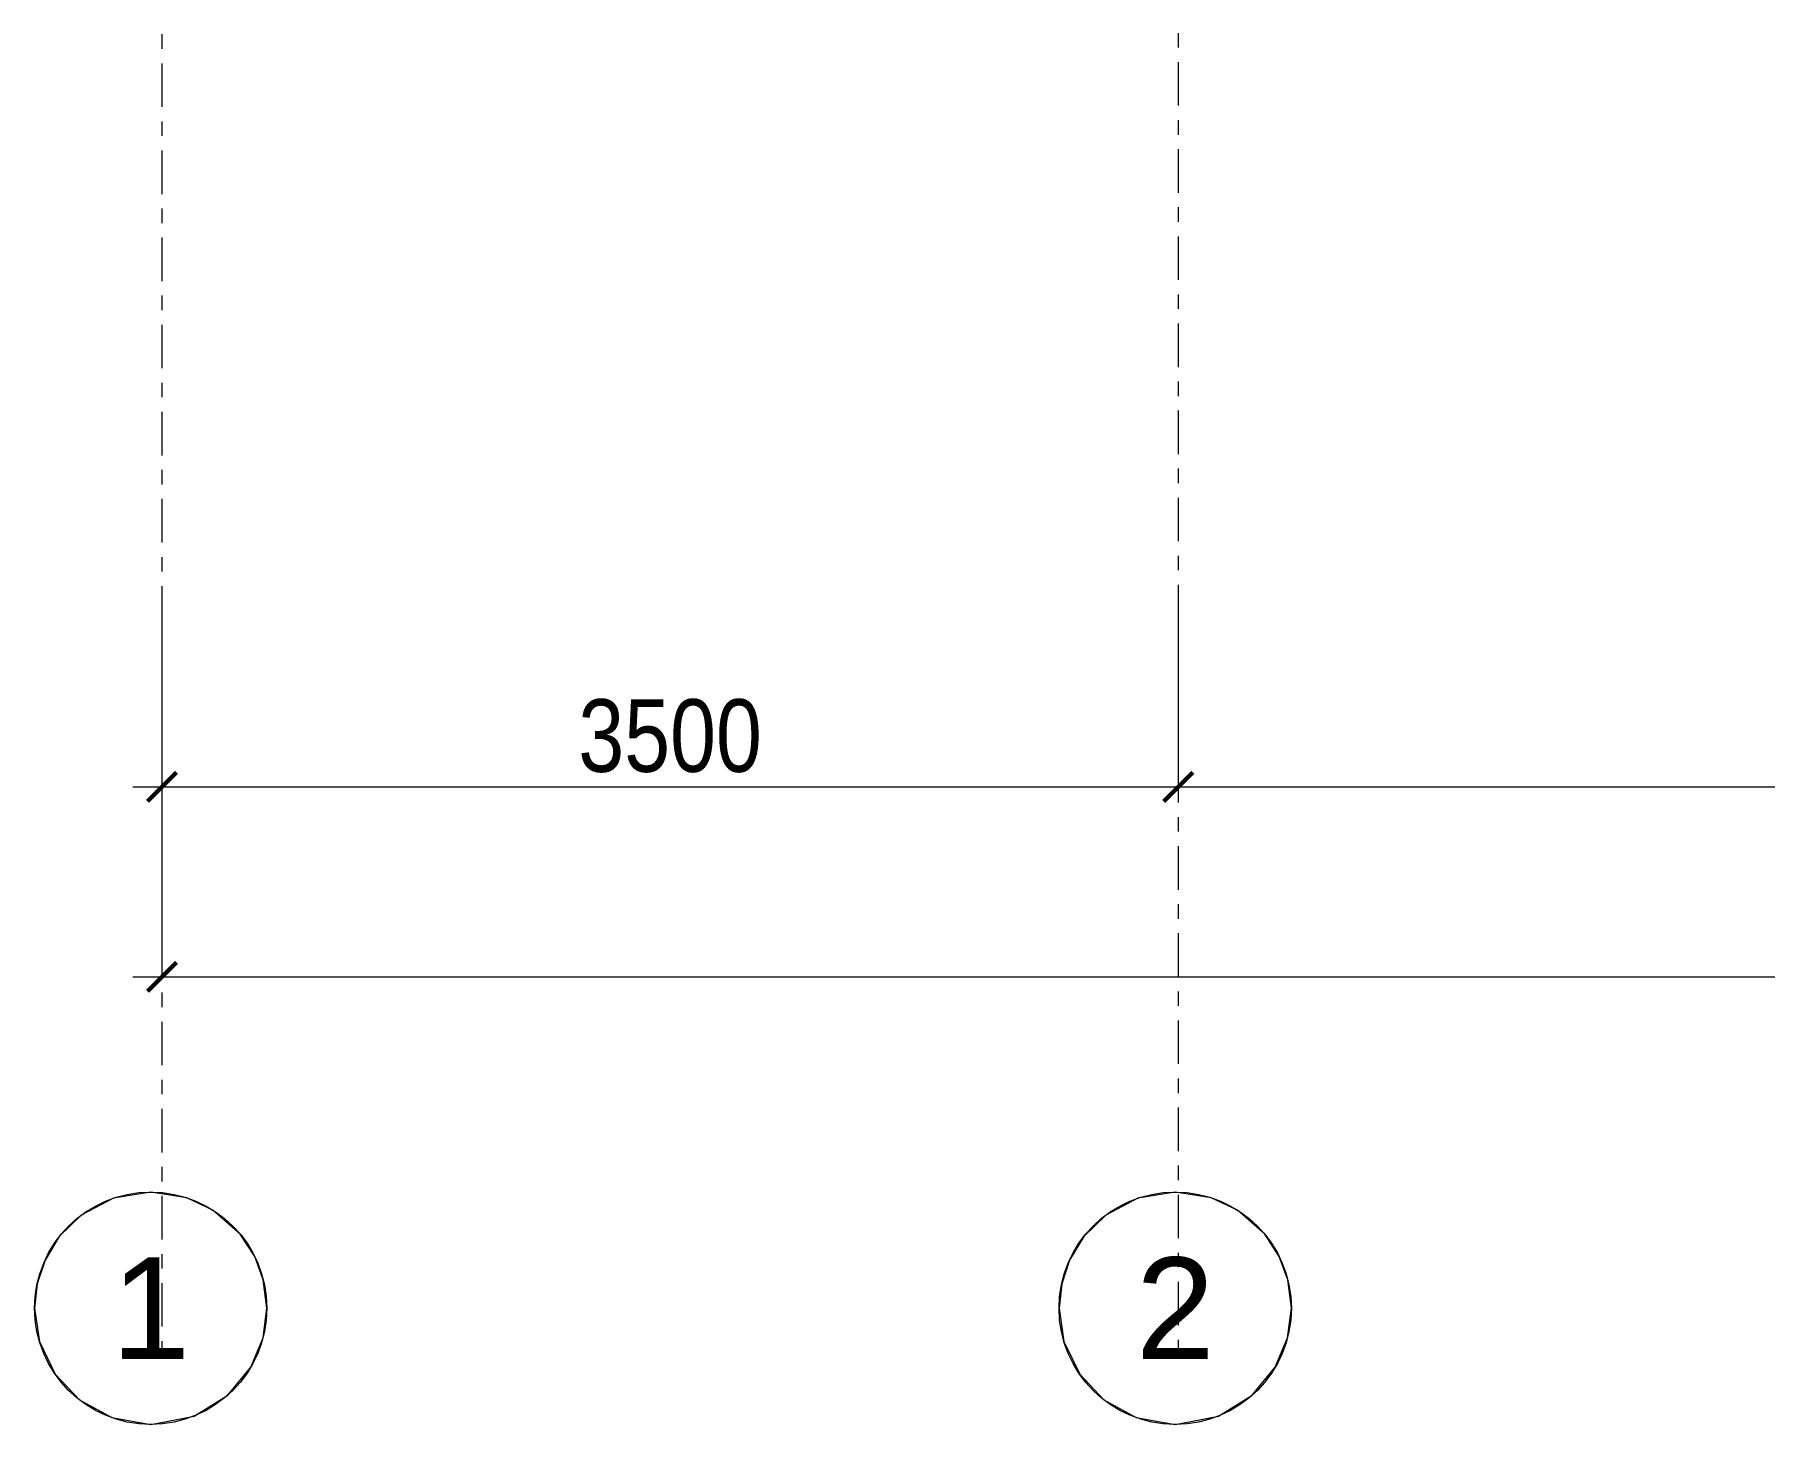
# Model space of a CAD drawing. Header units: millimetres. Extents: x 930469 to 1523124, y -120375 to 411163.
# Drawn here: x 1492046 to 1498004, y -18778 to -13992 of the extents above; entities that cross this region are included whole.
import ezdxf
from ezdxf.enums import TextEntityAlignment as Align

# ---------------------------------------------------------------- set-up
doc = ezdxf.new("R2010")
doc.units = ezdxf.units.MM
doc.set_wipeout_variables(frame=1)
doc.linetypes.add('CENTER', pattern=[3, 1.5, -0.5, 0.5, -0.5])
doc.layers.get('0').update_dxf_attribs({"color": 8, "lineweight": 0})
doc.layers.get('Defpoints').update_dxf_attribs({"color": 8, "lineweight": 0})
for name, color, linetype, lineweight in [('A-KY HIEU', 8, 'Continuous', 0), ('A-TRUC', 8, 'CENTER', 0), ('A1-DIM', 8, 'Continuous', 0), ('xr', 8, 'Continuous', 0)]:
    doc.layers.add(name, color=color, linetype=linetype, lineweight=lineweight)
doc.styles.add('A1-arial', font='arial_1.ttf', dxfattribs={"width": 0.8})
doc.styles.add('uv-abc', font='uv-abc.shx', dxfattribs={"width": 0.85})
doc.dimstyles.new('CNC-Dim-100', dxfattribs={"dimscale": 0, "dimtxt": 250, "dimasz": 100, "dimexe": 1, "dimexo": 0, "dimgap": 50, "dimtad": 1, "dimdec": 0, "dimdsep": 46, "dimtxsty": 'uv-abc', "dimblk": 'ARCHTICK', "dimcen": 0.025, "dimdle": 100, "dimclrd": 1, "dimclre": 1, "dimclrt": 7, "dimadec": 0, "dimazin": 0, "dimtfac": 0.00072, "dimtdec": 0, "dimtix": 1, "dimtmove": 2, "dimatfit": 3, "dimfxl": 1, "dimtolj": 1, "dimarcsym": 0})

# ---------------------------------------------------------------- blocks, each defined once
blk = doc.blocks.new('Tag - Metric')
at = {"layer": 'xr'}
blk.add_lwpolyline([(0, 3.443), (-1.104, 3.261), (-2.059, 2.759), (-2.71, 2.124), (-3.133, 1.427), (-3.365, 0.727), (-3.443, 0), (-3.298, -0.988), (-2.832, -1.958), (-2.112, -2.719), (-1.155, -3.243), (0, -3.443), (1.284, -3.195), (2.286, -2.575), (2.964, -1.751), (3.329, -0.88), (3.443, 0), (3.338, 0.844), (3.082, 1.534), (2.652, 2.196), (1.843, 2.908), (1.07, 3.272), (0, 3.443)], close=True, dxfattribs=at)
blk.add_circle((0, 0), 3.443, dxfattribs=at)
at = {"layer": 'xr', "style": 'A1-arial', "flags": 8}
blk.add_attdef('1', text='', height=3, dxfattribs=at).set_placement((0, 0), align=Align.MIDDLE_CENTER)
blk = doc.blocks.new('_ArchTick')
at = {"const_width": 0.15}
blk.add_lwpolyline([(-0.5, -0.5), (0.5, 0.5)], dxfattribs=at)
blk = doc.blocks.new('*D25')
at = {"layer": 'A1-DIM', "ltscale": 3, "transparency": 16777216}
for p, q in [((1492485.1, -15941.4), (1492485.1, -16583.3)), ((1495985.1, -15941.4), (1495985.1, -16583.3)), ((1492385.1, -16582.3), (1496085.1, -16582.3))]:
    blk.add_line(p, q, dxfattribs=at)
at = {"layer": 'Defpoints', "ltscale": 3, "transparency": 16777216}
for p in [(1492485.1, -15941.4), (1495985.1, -15941.4), (1495985.1, -16582.3)]:
    blk.add_point(p, dxfattribs=at)
at = {"layer": 'A1-DIM', "ltscale": 3, "transparency": 16777216, "xscale": 100, "yscale": 100, "zscale": 100, "rotation": 180}
blk.add_blockref('_ArchTick', (1492485.1, -16582.3), dxfattribs=at)
at = {"layer": 'A1-DIM', "ltscale": 3, "transparency": 16777216, "xscale": 100, "yscale": 100, "zscale": 100}
blk.add_blockref('_ArchTick', (1495985.1, -16582.3), dxfattribs=at)
at = {"layer": 'A1-DIM', "ltscale": 3, "transparency": 16777216, "insert": (1494235.1, -16407.3), "char_height": 250, "attachment_point": 5, "style": 'uv-abc'}
blk.add_mtext('\\A1;3500', dxfattribs=at)
blk = doc.blocks.new('*D26')
at = {"layer": 'A1-DIM', "ltscale": 3, "transparency": 16777216}
for p, q in [((1495985.1, -15941.4), (1495985.1, -16583.3)), ((1508485.1, -15941.3), (1508485.1, -16583.3)), ((1495885.1, -16582.3), (1508585.1, -16582.3))]:
    blk.add_line(p, q, dxfattribs=at)
at = {"layer": 'Defpoints', "ltscale": 3, "transparency": 16777216}
for p in [(1495985.1, -15941.4), (1508485.1, -15941.3), (1508485.1, -16582.3)]:
    blk.add_point(p, dxfattribs=at)
at = {"layer": 'A1-DIM', "ltscale": 3, "transparency": 16777216, "xscale": 100, "yscale": 100, "zscale": 100, "rotation": 180}
blk.add_blockref('_ArchTick', (1495985.1, -16582.3), dxfattribs=at)
at = {"layer": 'A1-DIM', "ltscale": 3, "transparency": 16777216, "xscale": 100, "yscale": 100, "zscale": 100}
blk.add_blockref('_ArchTick', (1508485.1, -16582.3), dxfattribs=at)
at = {"layer": 'A1-DIM', "ltscale": 3, "transparency": 16777216, "insert": (1502235.1, -16407.3), "char_height": 250, "attachment_point": 5, "style": 'uv-abc'}
blk.add_mtext('\\A1;12500', dxfattribs=at)
blk = doc.blocks.new('*D28')
at = {"layer": 'A1-DIM', "ltscale": 3, "transparency": 16777216}
for p, q in [((1492485.1, -15941.4), (1492485.1, -17237.5)), ((1511985.1, -15941.4), (1511985.1, -17237.5)), ((1492385.1, -17236.5), (1512085.1, -17236.5))]:
    blk.add_line(p, q, dxfattribs=at)
at = {"layer": 'Defpoints', "ltscale": 3, "transparency": 16777216}
for p in [(1492485.1, -15941.4), (1511985.1, -15941.4), (1511985.1, -17236.5)]:
    blk.add_point(p, dxfattribs=at)
at = {"layer": 'A1-DIM', "ltscale": 3, "transparency": 16777216, "xscale": 100, "yscale": 100, "zscale": 100, "rotation": 180}
blk.add_blockref('_ArchTick', (1492485.1, -17236.5), dxfattribs=at)
at = {"layer": 'A1-DIM', "ltscale": 3, "transparency": 16777216, "xscale": 100, "yscale": 100, "zscale": 100}
blk.add_blockref('_ArchTick', (1511985.1, -17236.5), dxfattribs=at)
at = {"layer": 'A1-DIM', "ltscale": 3, "transparency": 16777216, "insert": (1502235.1, -17061.5), "char_height": 250, "attachment_point": 5, "style": 'uv-abc'}
blk.add_mtext('\\A1;19500', dxfattribs=at)

msp = doc.modelspace()

# ---------------------------------------------------------------- linework, layer by layer
at = {"layer": 'A-TRUC', "ltscale": 100}
for points in [[(1492485.1, -6890.8), (1492485.1, -18525.6)], [(1495985.1, -6886.5), (1495985.1, -18525.6)]]:
    msp.add_lwpolyline(points, dxfattribs=at)

# ---------------------------------------------------------------- dimensions: what is measured, and where the dimension line sits
at = {"layer": 'A1-DIM', "ltscale": 3}
for base, p1, p2, picture, middle in [((1495985.1, -16582.3), (1492485.1, -15941.4), (1495985.1, -15941.4), '*D25', (1494235.1, -16407.3)), ((1511985.1, -17236.5), (1492485.1, -15941.4), (1511985.1, -15941.4), '*D28', (1502235.1, -17061.5)), ((1508485.1, -16582.3), (1495985.1, -15941.4), (1508485.1, -15941.3), '*D26', (1502235.1, -16407.3))]:
    dim = msp.add_linear_dim(base=base, p1=p1, p2=p2, dimstyle='CNC-Dim-100', override={"dimscale": 1}, dxfattribs=at)
    dim.commit()
    dim.dimension.update_dxf_attribs({"geometry": picture, "text_midpoint": middle})

# ---------------------------------------------------------------- next in the draw order: block references
at = {"layer": 'A-KY HIEU'}
ref = msp.add_blockref('Tag - Metric', (1492446.3, -18377.5), dxfattribs=dict(at, xscale=116.1839529996136, yscale=116.1839529996136, zscale=116.1839529996136))
ref.add_attrib('DETAIL#', '1', dxfattribs={"layer": '0', "height": 350, "style": 'A1-arial'}).set_placement((1492446.3, -18377.5), align=Align.MIDDLE_CENTER)
ref = msp.add_blockref('Tag - Metric', (1495974.8, -18377.5), dxfattribs=dict(at, xscale=116.1839529996136, yscale=116.1839529996136, zscale=116.1839529996136))
ref.add_attrib('DETAIL#', '2', dxfattribs={"layer": '0', "height": 350, "style": 'A1-arial'}).set_placement((1495974.8, -18377.5), align=Align.MIDDLE_CENTER)

doc.saveas('drawing.dxf')
